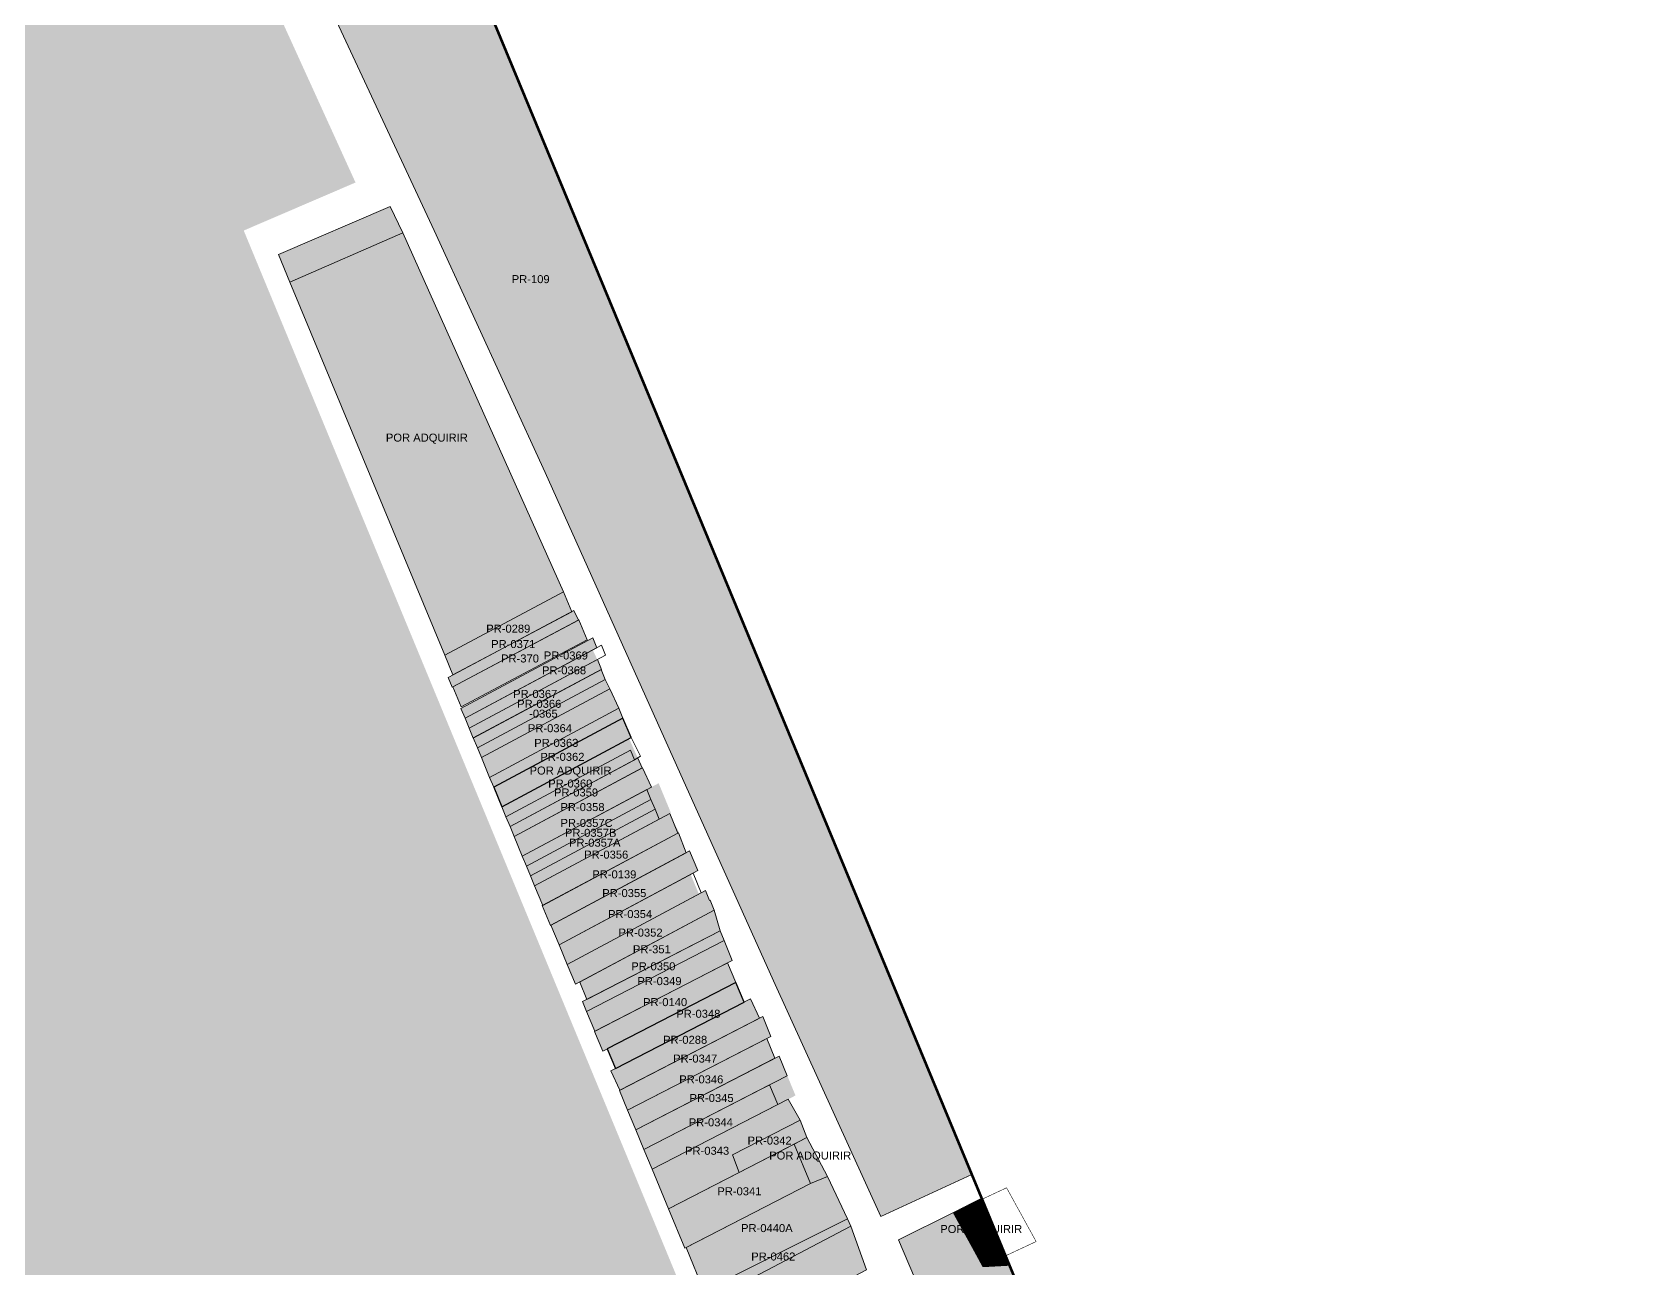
# Model space of a CAD drawing. Header units: inches. Extents: x 775566 to 778268, y 9208057 to 9211417.
# Drawn here: x 777311 to 777909, y 9209666 to 9210130 of the extents above; entities that cross this region are included whole.
import ezdxf
from ezdxf.enums import TextEntityAlignment as Align

# ---------------------------------------------------------------- set-up
doc = ezdxf.new("R2010")
doc.units = ezdxf.units.IN
doc.header["$MEASUREMENT"] = 0
for name, pattern in [('ACAD-XREF-EJES DISEÑO VIAL$0$XREF  NUEVOS ACHURADO KM 00+000 AL 25+000 - DISEÑO VIAL FINAL$0$CENTER', [2, 1.25, -0.25, 0.25, -0.25]), ('DASHDOT', [1, 0.5, -0.25, 0, -0.25]), ('DASHED2', [0.375, 0.25, -0.125])]:
    doc.linetypes.add(name, pattern=pattern)
doc.layers.add('CAJAMARCA_ADQUIRIDOS', color=7, linetype='Continuous', lineweight=9, true_color=0xe2f2c9)
doc.layers.add('PROCESO_&_PENDIENTES', color=7, linetype='Continuous', lineweight=9, true_color=0xc5eefc)
doc.layers.add('CAJAMARCA_ADQUIRIDOSAnno', color=7, linetype='Continuous', true_color=0xafb304)
doc.layers.add('PROCESO__PENDIENTE_CAJAMARCA_UTMAnno', color=7, linetype='Continuous', true_color=0x2b1800)
for name, color, linetype in [('PI_Texto', 7, 'Continuous'), ('PMD-CAJAMARCA', 212, 'Continuous'), ('PREDIOS INSCRITOS', 84, 'Continuous')]:
    doc.layers.add(name, color=color, linetype=linetype)
doc.layers.add('TERRENO CON MP DE EP', color=110, linetype='Continuous', lineweight=5)
doc.styles.add('Arial', font='arial.ttf')

msp = doc.modelspace()

# ---------------------------------------------------------------- hatches: boundary and pattern name
at = {"true_color": 0xadddf7}
h = msp.add_hatch(color=141, dxfattribs=at)
h.dxf.hatch_style = 1
h.paths.add_polyline_path([(777390.49, 9210055.28), (777432.41, 9210073.29), (777198.38, 9210587.33), (777187.56, 9210605.47), (777105.4, 9210785.4), (777059.97, 9210855.94), (776930, 9211169.4), (776852.44, 9211361.12), (776673.32, 9211286.79), (776765.26, 9211129.93), (776773.32, 9211117.95), (776942.38, 9210722.91), (777244.8, 9210012.11), (777262.42, 9209969.39), (777282.77, 9209919.54), (777207.42, 9209894.77), (777250.06, 9209800.66), (777221.8, 9209781.22), (777221.01, 9209760.81), (777205.62, 9209753.63), (777204.65, 9209752.16), (777231.39, 9209682.44), (777237.05, 9209679.41), (777241.97, 9209679.49), (777246.56, 9209677.91), (777249.26, 9209675.98), (777282.52, 9209647.92), (777293.72, 9209634.72), (777361.87, 9209558.32), (777370.39, 9209543.07), (777454.76, 9209481.52), (777458.61, 9209472.5), (777462.12, 9209467.53), (777463.33, 9209460.68), (777456.89, 9209452.18), (777474.05, 9209434.41), (777510.17, 9209349.95), (777516.01, 9209347.36), (777541.48, 9209322.34), (777544.17, 9209320.9), (777560.86, 9209295.15), (777537.54, 9209270.4), (777550.09, 9209240.92), (777553.15, 9209238.12), (777563.03, 9209239.38), (777593.22, 9209167.98), (777595.94, 9209159.44), (777696.28, 9208921.65), (777699.89, 9208910.23), (777701.28, 9208904.41), (777711.62, 9208851.33), (777720.63, 9208813.42), (777724.41, 9208798.87), (777726.36, 9208793.23), (777729.84, 9208788.63), (777735.44, 9208786.43), (777741.43, 9208786.58), (777747.32, 9208788.15), (777795.11, 9208805.7), (777867.21, 9208835.59), (777891.55, 9208847.3), (777895.6, 9208851.69), (777898.19, 9208856.93), (777899.3, 9208862.81), (777899.01, 9208868.76), (777897.07, 9208874.42), (777892.6, 9208881.93), (777881.24, 9208899.7), (777845.62, 9208951.56), (777839.03, 9208965.06), (777784.89, 9209095.29), (777766.54, 9209136.41), (777720.91, 9209231), (777688.48, 9209311.84), (777605.97, 9209508.14), (777612.99, 9209517.89)])
h = msp.add_hatch(color=51)
h.dxf.hatch_style = 1
h.paths.add_polyline_path([(777450.15, 9210054.47), (777445.45, 9210064.26), (777403.53, 9210046.25), (777407.81, 9210035.92)])
h = msp.add_hatch(color=51)
h.dxf.hatch_style = 1
h.paths.add_polyline_path([(777450.15, 9210054.47), (777407.81, 9210035.92), (777465.87, 9209896.04), (777510.44, 9209919.77)])
h.paths.add_polyline_path([(777480.65, 9209903.69), (777498.72, 9209903.69), (777498.72, 9209908.29), (777480.65, 9209908.29)], flags=25)
h.paths.add_polyline_path([(777442.98, 9209975.07), (777475.36, 9209975.07), (777475.36, 9209980), (777442.98, 9209980)], flags=24)
h = msp.add_hatch(color=103)
h.dxf.hatch_style = 1
h.paths.add_polyline_path([(777514.3, 9209912.8), (777515.99, 9209909.17), (777468.69, 9209884.02), (777467.16, 9209887.71)])
h = msp.add_hatch(color=51)
h.dxf.hatch_style = 1
h.paths.add_polyline_path([(777522.87, 9209898.85), (777521.34, 9209902.55), (777471.96, 9209876.12), (777473.5, 9209872.43)])
h.paths.add_polyline_path([(777492.27, 9209875.5), (777510.34, 9209875.5), (777510.34, 9209880.1), (777492.27, 9209880.1)], flags=25)
h.paths.add_polyline_path([(777490.76, 9209879.21), (777508.84, 9209879.21), (777508.84, 9209883.81), (777490.76, 9209883.81)], flags=25)
h = msp.add_hatch(color=103)
h.dxf.hatch_style = 1
h.paths.add_polyline_path([(777523.12, 9209894.46), (777524.63, 9209890.76), (777476.48, 9209865), (777474.97, 9209868.7)])
h = msp.add_hatch(color=103)
h.dxf.hatch_style = 1
h.paths.add_polyline_path([(777531.18, 9209876.21), (777532.71, 9209872.51), (777484.22, 9209846.56), (777482.69, 9209850.26)])
h.paths.add_polyline_path([(777524.52, 9209890.7), (777526.06, 9209887.01), (777478.09, 9209861.34), (777476.56, 9209865.04)])
h = msp.add_hatch(color=103)
h.dxf.hatch_style = 1
h.paths.add_polyline_path([(777596.86, 9209712.77), (777549.74, 9209688.51), (777555.86, 9209673.73), (777602.98, 9209697.99)])
h.paths.add_polyline_path([(777534.42, 9209725.46), (777586.7, 9209752.38), (777589.67, 9209744.94), (777537.48, 9209718.07)])
h.paths.add_polyline_path([(777519.08, 9209762.47), (777570.64, 9209789.03), (777573.7, 9209781.64), (777522.14, 9209755.08)])
h.paths.add_polyline_path([(777517.54, 9209766.17), (777569.11, 9209792.72), (777570.64, 9209789.03), (777519.08, 9209762.47)])
h.paths.add_polyline_path([(777502.46, 9209802.15), (777553.47, 9209829.44), (777556.41, 9209822), (777505.53, 9209794.76)])
h.paths.add_polyline_path([(777491.88, 9209828.09), (777540, 9209853.84), (777543.35, 9209846.6), (777494.94, 9209820.7)])
h.paths.add_polyline_path([(777538.29, 9209857.44), (777539.94, 9209853.81), (777491.88, 9209828.09), (777490.35, 9209831.78)])
h.paths.add_polyline_path([(777527.78, 9209883.42), (777531.18, 9209876.21), (777482.69, 9209850.26), (777479.62, 9209857.65)])
h.paths.add_polyline_path([(777526.02, 9209886.99), (777527.73, 9209883.39), (777479.62, 9209857.65), (777478.09, 9209861.34)])
h = msp.add_hatch(color=51)
h.dxf.hatch_style = 1
h.paths.add_polyline_path([(777535.79, 9209865.14), (777532.71, 9209872.51), (777484.22, 9209846.56), (777487.28, 9209839.17)])
h.paths.add_polyline_path([(777496.86, 9209850.24), (777529.24, 9209850.24), (777529.24, 9209855.17), (777496.86, 9209855.17)], flags=24)
h.paths.add_polyline_path([(777500.96, 9209855.62), (777519.03, 9209855.62), (777519.03, 9209860.22), (777500.96, 9209860.22)], flags=25)
h.paths.add_polyline_path([(777503.91, 9209845.61), (777521.98, 9209845.61), (777521.98, 9209850.21), (777503.91, 9209850.21)], flags=25)
h.paths.add_polyline_path([(777498.66, 9209860.86), (777516.74, 9209860.86), (777516.74, 9209865.46), (777498.66, 9209865.46)], flags=25)
h = msp.add_hatch(color=103)
h.dxf.hatch_style = 1
h.paths.add_polyline_path([(777487.28, 9209839.17), (777535.02, 9209864.72), (777538.29, 9209857.44), (777490.35, 9209831.78)])
h = msp.add_hatch(color=103)
h.dxf.hatch_style = 1
h.paths.add_polyline_path([(777546.08, 9209848.06), (777550.67, 9209836.98), (777499.54, 9209809.61), (777494.94, 9209820.7)])
h = msp.add_hatch(color=103)
h.dxf.hatch_style = 1
h.paths.add_polyline_path([(777550.18, 9209836.49), (777553.74, 9209829.59), (777502.6, 9209802.22), (777499.54, 9209809.61)])
h = msp.add_hatch(color=103)
h.dxf.hatch_style = 1
h.paths.add_polyline_path([(777557.68, 9209822.68), (777560.74, 9209815.29), (777508.73, 9209787.44), (777505.66, 9209794.83)])
h = msp.add_hatch(color=103)
h.dxf.hatch_style = 1
h.paths.add_polyline_path([(777558.1, 9209813.87), (777561.16, 9209806.48), (777511.79, 9209780.05), (777508.73, 9209787.44)])
h = msp.add_hatch(color=103)
h.dxf.hatch_style = 1
h.paths.add_polyline_path([(777563.64, 9209807.78), (777565.17, 9209804.08), (777565.35, 9209804.18), (777566.88, 9209800.48), (777514.85, 9209772.66), (777511.79, 9209780.05)])
h = msp.add_hatch(color=51)
h.dxf.hatch_style = 1
h.paths.add_polyline_path([(777569.11, 9209792.72), (777566.88, 9209800.48), (777516.47, 9209773.52), (777519.12, 9209766.98)])
h.paths.add_polyline_path([(777527.34, 9209783.23), (777559.72, 9209783.23), (777559.72, 9209788.16), (777527.34, 9209788.16)], flags=25)
h.paths.add_polyline_path([(777535.06, 9209777.07), (777553.13, 9209777.07), (777553.13, 9209781.67), (777535.06, 9209781.67)], flags=24)
h = msp.add_hatch(color=103)
h.dxf.hatch_style = 1
h.paths.add_polyline_path([(777521.99, 9209755), (777571.87, 9209780.69), (777575.03, 9209773.34), (777525.16, 9209747.65)])
h = msp.add_hatch(color=51)
h.dxf.hatch_style = 1
h.paths.add_polyline_path([(777526.81, 9209748.51), (777529.88, 9209741.08), (777555.52, 9209754.28), (777578.15, 9209765.97), (777575.03, 9209773.34)])
h.paths.add_polyline_path([(777551.92, 9209759.29), (777570, 9209759.29), (777570, 9209763.89), (777551.92, 9209763.89)], flags=24)
h.paths.add_polyline_path([(777546.99, 9209749.53), (777565.06, 9209749.53), (777565.06, 9209754.12), (777546.99, 9209754.12)], flags=25)
h = msp.add_hatch(color=103)
h.dxf.hatch_style = 1
h.paths.add_polyline_path([(777588.21, 9209753.15), (777585.14, 9209760.54), (777531.36, 9209732.85), (777534.42, 9209725.46)])
h = msp.add_hatch(color=103)
h.dxf.hatch_style = 1
h.paths.add_polyline_path([(777594.33, 9209738.37), (777591.27, 9209745.76), (777537.48, 9209718.07), (777540.55, 9209710.68)])
h = msp.add_hatch(color=103)
h.dxf.hatch_style = 1
h.paths.add_polyline_path([(777597.4, 9209730.98), (777594.33, 9209738.37), (777540.55, 9209710.68), (777543.61, 9209703.29)])
h = msp.add_hatch(color=103)
h.dxf.hatch_style = 1
h.paths.add_polyline_path([(777594.64, 9209729.56), (777599.16, 9209721.78), (777573.74, 9209708.69), (777576.23, 9209702.15), (777549.74, 9209688.51), (777543.61, 9209703.29)])
h = msp.add_hatch(color=51)
h.dxf.hatch_style = 1
h.paths.add_polyline_path([(777599.16, 9209721.78), (777599.16, 9209721.78), (777573.74, 9209708.69), (777576.23, 9209702.15), (777596.86, 9209712.77), (777601.66, 9209715.24)])
h.paths.add_polyline_path([(777586.72, 9209705.9), (777619.1, 9209705.9), (777619.1, 9209710.83), (777586.72, 9209710.83)], flags=9)
h.paths.add_polyline_path([(777578.66, 9209711.74), (777596.73, 9209711.74), (777596.73, 9209716.34), (777578.66, 9209716.34)], flags=25)
h = msp.add_hatch(color=51)
h.dxf.hatch_style = 1
h.paths.add_polyline_path([(777601.66, 9209715.24), (777596.86, 9209712.77), (777602.98, 9209697.99), (777609.38, 9209700.62)])
h.paths.add_polyline_path([(777586.72, 9209705.9), (777619.1, 9209705.9), (777619.1, 9209710.83), (777586.72, 9209710.83)], flags=9)
h = msp.add_hatch(color=103)
h.dxf.hatch_style = 1
h.paths.add_polyline_path([(777616.92, 9209684.72), (777609.38, 9209700.62), (777602.98, 9209697.99), (777556.41, 9209674.01), (777563.05, 9209657.79)])
h.paths.add_polyline_path([(777624.08, 9209665.57), (777618.11, 9209681.96), (777564.66, 9209653.86), (777571.29, 9209637.69)])
h.paths.add_polyline_path([(777563.05, 9209657.79), (777616.92, 9209684.72), (777618.11, 9209681.96), (777564.66, 9209653.86)])
h = msp.add_hatch(color=103)
h.dxf.hatch_style = 1
h.paths.add_polyline_path([(777677.57, 9209667.46), (777667.7, 9209666.91), (777656.61, 9209687.06), (777635.99, 9209676.88), (777654.34, 9209633.61), (777655.89, 9209634.27), (777655.89, 9209634.27), (777686.04, 9209647.06)])
at = {"layer": 'CAJAMARCA_ADQUIRIDOSAnno'}
h = msp.add_hatch(dxfattribs=at)
h.set_pattern_fill('PLASTI', color=1)
h.paths.add_polyline_path([(777667.22, 9209692.43), (777656.61, 9209687.06), (777667.7, 9209666.91), (777677.57, 9209667.46)])
h.paths.add_polyline_path([(777650.86, 9209678.34), (777683.24, 9209678.34), (777683.24, 9209683.27), (777650.86, 9209683.27)], flags=9)
at = {"layer": 'PI_Texto'}
h = msp.add_hatch(color=103, dxfattribs=at)
h.dxf.hatch_style = 1
h.paths.add_polyline_path([(777399.58, 9210337.8), (777373.25, 9210326.92), (777343.83, 9210314.53), (777384.72, 9210222.45), (777419.12, 9210147.01), (777461.92, 9210055.33), (777503.53, 9209964.55), (777552.81, 9209854.81), (777589.14, 9209773.99), (777629.39, 9209685.64), (777663.52, 9209701.36)])
h = msp.add_hatch(color=103, dxfattribs=at)
h.dxf.hatch_style = 1
h.paths.add_polyline_path([(777465.87, 9209896.04), (777510.45, 9209919.76), (777513.51, 9209912.37), (777468.93, 9209888.65)])
h = msp.add_hatch(color=103, dxfattribs=at)
h.dxf.hatch_style = 1
h.paths.add_polyline_path([(777468.96, 9209884.16), (777516.2, 9209909.28), (777519.23, 9209901.88), (777471.99, 9209876.76)])
h = msp.add_hatch(color=103, dxfattribs=at)
h.dxf.hatch_style = 1
h.paths.add_polyline_path([(777523.07, 9209894.44), (777521.36, 9209898.04), (777473.54, 9209872.45), (777475.06, 9209868.75)])
h.paths.add_polyline_path([(777492.25, 9209879.68), (777511.09, 9209889.7), (777510.37, 9209891.06), (777491.52, 9209881.04)], flags=24)
h = msp.add_hatch(color=103, dxfattribs=at)
h.dxf.hatch_style = 1
h.paths.add_polyline_path([(777528.1, 9209740.17), (777580.56, 9209767.18), (777583.95, 9209759.93), (777531.49, 9209732.91)])

# ---------------------------------------------------------------- linework, layer by layer
at = {"layer": 'CAJAMARCA_ADQUIRIDOS', "color": 3}
for points in [[(777399.58, 9210337.8, 0), (777663.52, 9209701.36, 0), (777629.39, 9209685.64, 0), (777589.14, 9209773.99, 0), (777552.81, 9209854.81, 0), (777503.53, 9209964.55, 0), (777461.92, 9210055.33, 0), (777419.12, 9210147.01, 0), (777384.72, 9210222.45, 0), (777343.83, 9210314.53, 0), (777373.25, 9210326.92, 0)], [(777510.44, 9209919.77, 0), (777513.51, 9209912.37, 0), (777468.93, 9209888.65, 0), (777465.87, 9209896.04, 0)], [(777514.3, 9209912.8, 0), (777515.99, 9209909.17, 0), (777468.69, 9209884.02, 0), (777467.16, 9209887.71, 0)], [(777516.2, 9209909.28, 0), (777519.23, 9209901.88, 0), (777471.99, 9209876.76, 0), (777468.96, 9209884.16, 0)], [(777523.12, 9209894.46, 0), (777524.63, 9209890.76, 0), (777476.48, 9209865, 0), (777474.97, 9209868.7, 0)], [(777524.52, 9209890.7, 0), (777526.06, 9209887.01, 0), (777478.09, 9209861.34, 0), (777476.56, 9209865.04, 0)], [(777526.02, 9209886.99, 0), (777527.73, 9209883.39, 0), (777479.62, 9209857.65, 0), (777478.09, 9209861.34, 0)], [(777527.78, 9209883.42, 0), (777531.18, 9209876.21, 0), (777482.69, 9209850.26, 0), (777479.62, 9209857.65, 0)], [(777531.18, 9209876.21, 0), (777532.71, 9209872.51, 0), (777484.22, 9209846.56, 0), (777482.69, 9209850.26, 0)], [(777488.81, 9209835.48, 0), (777535.54, 9209860.48, 0), (777537.07, 9209856.79, 0), (777490.35, 9209831.78, 0)], [(777538.29, 9209857.44, 0), (777539.94, 9209853.81, 0), (777491.88, 9209828.09, 0), (777490.35, 9209831.78, 0)], [(777491.88, 9209828.09, 0), (777540, 9209853.84, 0), (777543.35, 9209846.6, 0), (777494.94, 9209820.7, 0)], [(777541.67, 9209845.7, 0), (777543.2, 9209842.01, 0), (777496.47, 9209817, 0), (777494.94, 9209820.7, 0)], [(777543.2, 9209842.01, 0), (777544.73, 9209838.31, 0), (777498, 9209813.31, 0), (777496.47, 9209817, 0)], [(777544.73, 9209838.31, 0), (777546.27, 9209834.62, 0), (777499.54, 9209809.61, 0), (777498, 9209813.31, 0)], [(777550.23, 9209836.74, 0), (777553.3, 9209829.35, 0), (777502.6, 9209802.22, 0), (777499.54, 9209809.61, 0)], [(777502.46, 9209802.15, 0), (777553.47, 9209829.44, 0), (777556.41, 9209822, 0), (777505.53, 9209794.76, 0)], [(777557.68, 9209822.68, 0), (777560.74, 9209815.29, 0), (777508.73, 9209787.44, 0), (777505.66, 9209794.83, 0)], [(777558.98, 9209814.34, 0), (777562.04, 9209806.95, 0), (777511.79, 9209780.05, 0), (777508.73, 9209787.44, 0)], [(777563.64, 9209807.78, 0), (777565.17, 9209804.08, 0), (777565.35, 9209804.18, 0), (777566.88, 9209800.48, 0), (777514.85, 9209772.66, 0), (777511.79, 9209780.05, 0)], [(777517.54, 9209766.17, 0), (777569.11, 9209792.72, 0), (777570.64, 9209789.03, 0), (777519.08, 9209762.47, 0)], [(777519.08, 9209762.47, 0), (777570.64, 9209789.03, 0), (777573.7, 9209781.64, 0), (777522.14, 9209755.08, 0)], [(777521.99, 9209755, 0), (777571.87, 9209780.69, 0), (777575.03, 9209773.34, 0), (777525.16, 9209747.65, 0)], [(777528.1, 9209740.17, 0), (777580.56, 9209767.18, 0), (777583.95, 9209759.93, 0), (777531.49, 9209732.91, 0)], [(777588.21, 9209753.15, 0), (777534.42, 9209725.46, 0), (777531.36, 9209732.85, 0), (777585.14, 9209760.54, 0)], [(777534.42, 9209725.46, 0), (777586.7, 9209752.38, 0), (777589.67, 9209744.94, 0), (777537.48, 9209718.07, 0)], [(777594.33, 9209738.37, 0), (777540.55, 9209710.68, 0), (777537.48, 9209718.07, 0), (777591.27, 9209745.76, 0)], [(777590.73, 9209727.55, 0), (777543.61, 9209703.29, 0), (777540.55, 9209710.68, 0), (777587.67, 9209734.94, 0)], [(777594.64, 9209729.56, 0), (777599.16, 9209721.78, 0), (777573.74, 9209708.69, 0), (777576.23, 9209702.15, 0), (777549.74, 9209688.51, 0), (777543.61, 9209703.29, 0)], [(777596.86, 9209712.77, 0), (777602.98, 9209697.99, 0), (777555.86, 9209673.73, 0), (777549.74, 9209688.51, 0)], [(777556.41, 9209674.01, 0), (777602.98, 9209697.99, 0), (777609.38, 9209700.62, 0), (777616.92, 9209684.72, 0), (777563.05, 9209657.79, 0)], [(777563.05, 9209657.79, 0), (777616.92, 9209684.72, 0), (777618.11, 9209681.96, 0), (777564.66, 9209653.86, 0)], [(777677.57, 9209667.46, 0), (777686.04, 9209647.06, 0), (777655.89, 9209634.27, 0), (777655.89, 9209634.27, 0), (777654.34, 9209633.61, 0), (777635.99, 9209676.88, 0), (777656.61, 9209687.06, 0), (777667.7, 9209666.91, 0)], [(777618.11, 9209681.96, 0), (777624.08, 9209665.57, 0), (777571.29, 9209637.69, 0), (777564.66, 9209653.86, 0)]]:
    msp.add_polyline3d(points, close=True, dxfattribs=at)
at = {"layer": 'CAJAMARCA_ADQUIRIDOSAnno', "color": 1}
for points in [[(777535.79, 9209865.14), (777532.71, 9209872.51), (777484.22, 9209846.56), (777487.28, 9209839.17)], [(777578.15, 9209765.97), (777575.03, 9209773.34), (777526.81, 9209748.51), (777529.89, 9209741.06)]]:
    msp.add_lwpolyline(points, close=True, dxfattribs=at)
at = {"layer": 'PMD-CAJAMARCA', "color": 1, "linetype": 'DASHDOT', "lineweight": 18, "true_color": 0xff0000, "const_width": 1}
msp.add_lwpolyline([(778267.48, 9208245.02), (776952.29, 9211416.36)], dxfattribs=at)
at = {"layer": 'PREDIOS INSCRITOS', "color": 40, "linetype": 'DASHED2', "lineweight": 5, "ltscale": 5}
msp.add_lwpolyline([(777676.17, 9209670.86, 0.2, 0.2, 0), (777667.37, 9209692.08, 0.2, 0.2, 0), (777676.55, 9209696.37, 0.2, 0.2, 0), (777687.63, 9209676.21, 0.2, 0.2, 0), (777676.17, 9209670.86, 0, 0, 0)], format="xyseb", dxfattribs=at)
at = {"layer": 'PROCESO_&_PENDIENTES', "color": 250}
for points in [[(777403.53, 9210046.25), (777445.45, 9210064.26), (777450.15, 9210054.47), (777407.81, 9210035.92)], [(777450.15, 9210054.47), (777510.44, 9209919.77), (777465.87, 9209896.04), (777407.81, 9210035.92)], [(777471.96, 9209876.12), (777521.34, 9209902.55), (777522.87, 9209898.85), (777473.5, 9209872.43)], [(777524.63, 9209899.79), (777526.17, 9209896.1), (777475.03, 9209868.73), (777473.5, 9209872.43)], [(777532.71, 9209872.51), (777535.79, 9209865.14), (777487.28, 9209839.17), (777484.22, 9209846.56)], [(777535.79, 9209865.14), (777539.24, 9209858.18), (777537.07, 9209856.79), (777535.54, 9209860.48), (777488.81, 9209835.48), (777487.28, 9209839.17)], [(777516.7, 9209773.64), (777566.88, 9209800.48), (777569.11, 9209792.72), (777519.12, 9209766.98), (777516.47, 9209773.52)], [(777575.03, 9209773.34), (777578.15, 9209765.97), (777529.89, 9209741.06), (777526.8, 9209748.52)], [(777599.16, 9209721.78), (777601.66, 9209715.24), (777576.23, 9209702.15), (777573.74, 9209708.69)], [(777596.86, 9209712.77), (777601.66, 9209715.24), (777609.38, 9209700.62), (777602.98, 9209697.99)], [(777656.61, 9209687.06), (777667.25, 9209692.44), (777677.57, 9209667.46), (777667.7, 9209666.91)]]:
    msp.add_lwpolyline(points, close=True, dxfattribs=at)
at = {"layer": 'TERRENO CON MP DE EP', "color": 3, "linetype": 'ACAD-XREF-EJES DISEÑO VIAL$0$XREF  NUEVOS ACHURADO KM 00+000 AL 25+000 - DISEÑO VIAL FINAL$0$CENTER', "ltscale": 2}
msp.add_lwpolyline([(777676.17, 9209670.86, 0.2, 0.2, 0), (777667.69, 9209666.91, 0.2, 0.2, 0), (777656.61, 9209687.06, 0.2, 0.2, 0), (777667.37, 9209692.08, 0.2, 0.2, 0), (777676.17, 9209670.86, 0, 0, 0)], format="xyseb", dxfattribs=at)

# ---------------------------------------------------------------- texts
at = {"layer": 'CAJAMARCA_ADQUIRIDOSAnno', "color": 5, "style": 'Arial'}
for s, p in [('PR-109', (777498.1, 9210034.67)), ('PR-0289', (777489.69, 9209903.62)), ('PR-0371', (777491.55, 9209897.84)), ('PR-370', (777494.09, 9209892.43)), ('PR-0367', (777499.8, 9209879.14)), ('PR-0366', (777501.31, 9209875.43)), ('PR-0364', (777505.31, 9209866.29)), ('-0365', (777502.86, 9209871.75)), ('PR-0363', (777507.7, 9209860.79)), ('PR-0360', (777512.94, 9209845.54)), ('PR-0359', (777515.11, 9209842.19)), ('PR-0358', (777517.53, 9209836.71)), ('PR-0357C', (777519.07, 9209830.76)), ('PR-0357B', (777520.6, 9209827.07)), ('PR-0357A', (777522.13, 9209823.37)), ('PR-0356', (777526.42, 9209818.89)), ('PR-0139', (777529.46, 9209811.49)), ('PR-0355', (777533.2, 9209804.47)), ('PR-0354', (777535.38, 9209796.6)), ('PR-0352', (777539.29, 9209789.65)), ('PR-0350', (777544.09, 9209777.01)), ('PR-0349', (777546.39, 9209771.46)), ('PR-0140', (777548.51, 9209763.58)), ('PR-0288', (777556.02, 9209749.46)), ('PR-0347', (777559.78, 9209742.41)), ('PR-0346', (777562.07, 9209734.62)), ('PR-0345', (777565.91, 9209727.63)), ('PR-0344', (777565.64, 9209718.52)), ('PR-0343', (777564.26, 9209707.85)), ('PR-0341', (777576.36, 9209692.66)), ('PR-0440A', (777586.66, 9209678.86)), ('PR-0462', (777589.07, 9209668.2))]:
    msp.add_text(s, height=3, dxfattribs=at).set_placement(p, align=Align.BOTTOM_CENTER)
at = {"layer": 'PROCESO__PENDIENTE_CAJAMARCA_UTMAnno', "color": 1, "true_color": 0xff0000, "style": 'Arial'}
for s, p in [('POR ADQUIRIR', (777459.17, 9209975.24)), ('PR-0369', (777511.29, 9209893.56)), ('PR-0368', (777510.61, 9209887.99)), ('PR-0362', (777509.99, 9209855.55)), ('POR ADQUIRIR', (777513.05, 9209850.41)), ('PR-351', (777543.53, 9209783.4)), ('PR-0348', (777560.96, 9209759.22)), ('PR-0342', (777587.7, 9209711.67)), ('POR ADQUIRIR', (777602.91, 9209706.07)), ('POR ADQUIRIR', (777667.05, 9209678.51))]:
    msp.add_text(s, height=3, dxfattribs=at).set_placement(p, align=Align.BOTTOM_CENTER)

doc.saveas('drawing.dxf')
